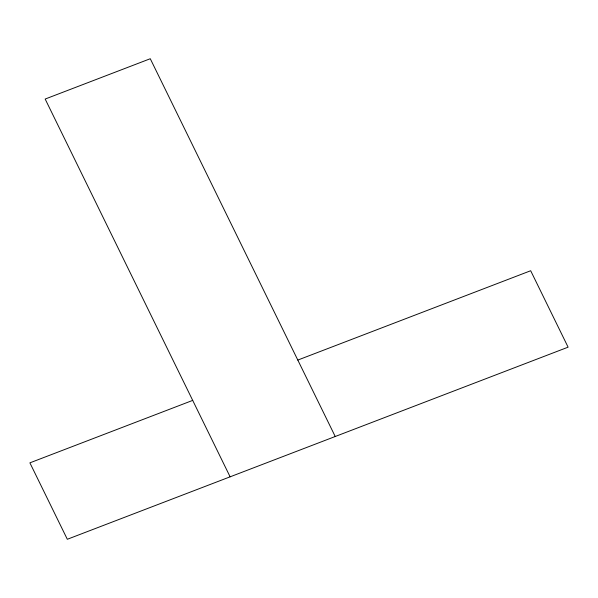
<?xml version="1.0" encoding="UTF-8"?>
<svg xmlns="http://www.w3.org/2000/svg" width="598" height="598" viewBox="0 0 598 598"><rect width="100%" height="100%" fill="white"/><g stroke="black" fill="none" stroke-linecap="round" stroke-linejoin="round"><path stroke-width="0.9" d="M192.698 400.391L29.9 462.845L67.32 539.276L568.1 347.169L530.68 270.737L297.811 360.071M335.224 436.503L150.277 58.724L45.164 99.044L230.118 476.823"/></g></svg>
